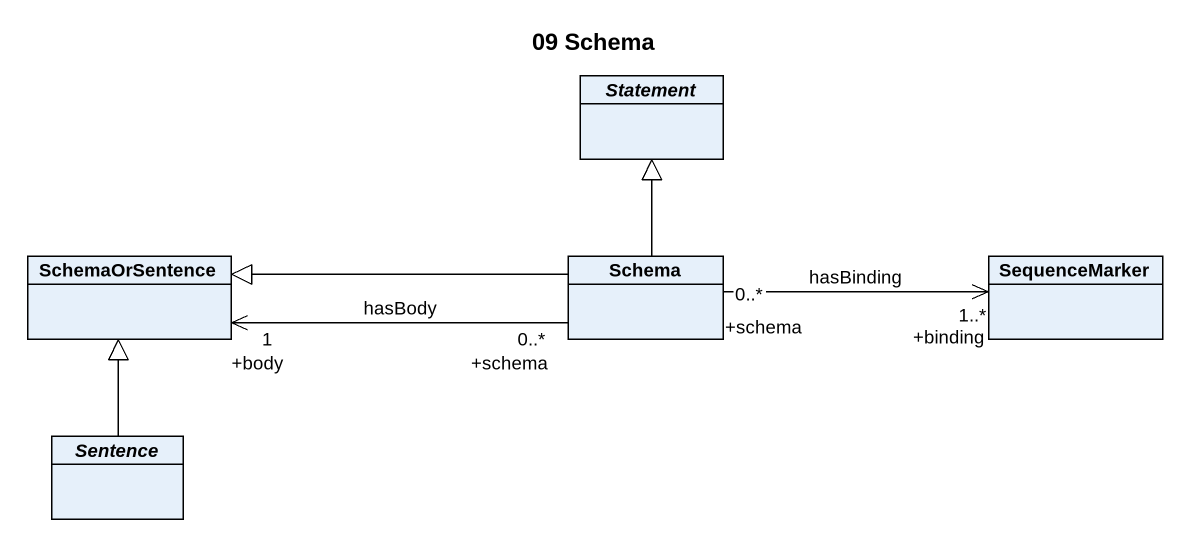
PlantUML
@startuml
title 09 Schema
hide circle
hide empty members
abstract class Statement
class SchemaOrSentence
class Schema
class SequenceMarker
abstract class Sentence
Schema -up-|> Statement
Schema -left-|> SchemaOrSentence
Schema "+schema\n0..*" -left-> "+body\n1" SchemaOrSentence : hasBody
Schema "+schema\n0..*" -right-> "+binding\n1..*" SequenceMarker : hasBinding
Sentence -up-|> SchemaOrSentence
@enduml
